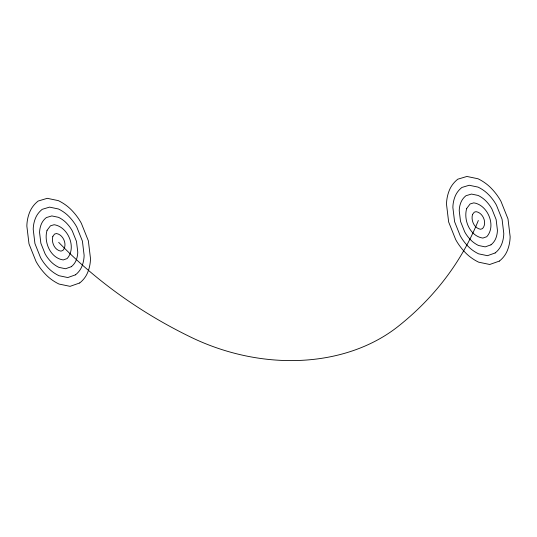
<?xml version="1.0" encoding="UTF-8"?>
<svg xmlns="http://www.w3.org/2000/svg" width="537" height="537" viewBox="0 0 537 537"><rect width="100%" height="100%" fill="white"/><g stroke="black" fill="none" stroke-linecap="round" stroke-linejoin="round"><path stroke-width="0.81" d="M58.674 242.335A393.574 310.144 20.7 0 0 190.857 337.169A186.634 147.071 20.7 0 0 398.186 326.368A393.574 310.144 20.7 0 0 478.326 220.472M47.055 230.319C43.591 241.986 50.337 258.075 63.238 259.942L67.085 258.586C76.919 247.812 68.179 226.715 54.109 224.728L50.458 225.822L47.055 230.319M52.861 236.327C51.129 242.16 54.506 250.202 60.956 251.135L62.883 250.457C67.796 245.073 63.426 234.528 56.392 233.535L54.566 234.078L52.861 236.327M466.707 208.457C463.243 220.123 469.989 236.213 482.891 238.079L486.744 236.723C496.571 225.949 487.831 204.852 473.762 202.865L470.11 203.959L466.707 208.457M472.52 214.464C470.788 220.298 474.158 228.339 480.608 229.272L482.535 228.594C487.448 223.211 483.078 212.665 476.044 211.665L474.218 212.216L472.52 214.464M71.293 266.708L65.521 268.742L58.855 267.352A23.615 18.607 20.7 0 1 50.928 261.667A36.986 29.146 20.7 0 1 45.074 253.793L40.866 243.261L39.577 232.581A36.986 29.146 20.7 0 1 41.242 224.318A25.071 19.762 20.7 0 1 46.35 217.572L51.827 215.928L58.493 217.317A23.615 18.607 20.7 0 1 66.42 223.003A36.986 29.146 20.7 0 1 72.267 230.876L76.476 241.408L77.764 252.088A36.986 29.146 20.7 0 1 76.106 260.351A23.615 18.607 20.7 0 1 71.293 266.708M75.502 274.83L67.803 277.548L58.916 275.696A31.488 24.809 20.7 0 1 48.343 268.111A49.31 38.859 20.7 0 1 40.544 257.612L34.932 243.57L33.213 229.333A49.31 38.859 20.7 0 1 35.429 218.311A33.435 26.347 20.7 0 1 42.242 209.316L49.545 207.121L58.426 208.974A31.488 24.809 20.7 0 1 69.004 216.559A49.31 38.859 20.7 0 1 76.798 227.064L82.409 241.1L84.128 255.337A49.31 38.859 20.7 0 1 81.913 266.359A31.488 24.809 20.7 0 1 75.502 274.83M79.711 282.959L70.085 286.349L58.976 284.033A39.355 31.012 20.7 0 1 45.759 274.555A61.641 48.572 20.7 0 1 36.013 261.425L28.998 243.879L26.85 226.077A61.641 48.572 20.7 0 1 29.622 212.303A41.792 32.932 20.7 0 1 38.127 201.06L47.263 198.321L58.365 200.637A39.355 31.012 20.7 0 1 71.589 210.115A61.641 48.572 20.7 0 1 81.329 223.244L88.35 240.791L90.498 258.592A61.641 48.572 20.7 0 1 87.726 272.366A39.355 31.012 20.7 0 1 79.711 282.959M490.952 244.845L485.173 246.879L478.507 245.49A23.615 18.607 20.7 0 1 470.58 239.804A36.986 29.146 20.7 0 1 464.733 231.93L460.524 221.398L459.236 210.719A36.986 29.146 20.7 0 1 460.894 202.456A25.071 19.762 20.7 0 1 466.002 195.703L471.479 194.065L478.145 195.448A23.615 18.607 20.7 0 1 486.072 201.14A36.986 29.146 20.7 0 1 491.926 209.014L496.134 219.546L497.423 230.225A36.986 29.146 20.7 0 1 495.758 238.488A23.615 18.607 20.7 0 1 490.952 244.845M495.154 252.967L487.455 255.686L478.574 253.833A31.488 24.809 20.7 0 1 467.996 246.248A49.31 38.859 20.7 0 1 460.202 235.743L454.591 221.707L452.872 207.47A49.31 38.859 20.7 0 1 455.087 196.448A33.435 26.347 20.7 0 1 461.894 187.453L469.197 185.258L478.084 187.111A31.488 24.809 20.7 0 1 488.657 194.696A49.31 38.859 20.7 0 1 496.457 205.194L502.068 219.237L503.787 233.474A49.31 38.859 20.7 0 1 501.571 244.496A31.488 24.809 20.7 0 1 495.154 252.967M499.363 261.089L489.737 264.486L478.635 262.17A39.355 31.012 20.7 0 1 465.411 252.692A61.641 48.572 20.7 0 1 455.671 239.562L448.65 222.016L446.502 204.214A61.641 48.572 20.7 0 1 449.274 190.44A41.792 32.932 20.7 0 1 457.786 179.197L466.915 176.458L478.024 178.767A39.355 31.012 20.7 0 1 491.241 188.252A61.641 48.572 20.7 0 1 500.987 201.382L508.002 218.928L510.15 236.723A61.641 48.572 20.7 0 1 507.378 250.504A39.355 31.012 20.7 0 1 499.363 261.089"/></g></svg>
